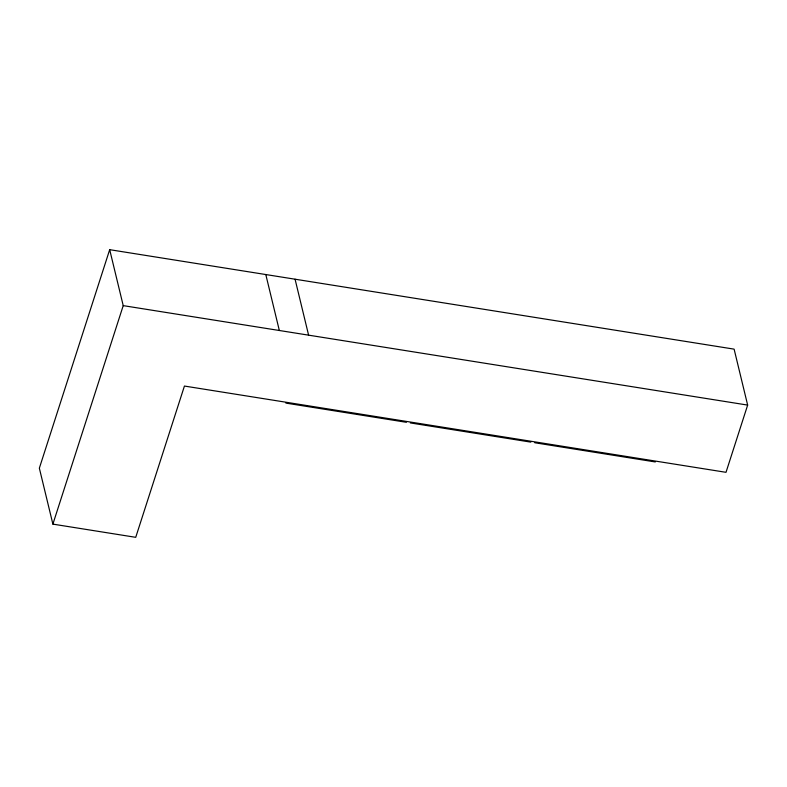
<?xml version="1.0" encoding="UTF-8"?>
<svg xmlns="http://www.w3.org/2000/svg" width="787" height="787" viewBox="0 0 787 787"><rect width="100%" height="100%" fill="white"/><g stroke="black" fill="none" stroke-linecap="round" stroke-linejoin="round"><path stroke-width="1.18" d="M109.688 249.676L39.35 468.176L52.886 524.122L135.728 537.324L184.433 386.053L726.008 472.318L747.65 405.089L734.114 349.143L109.688 249.676L123.225 305.631L52.886 524.122M123.225 305.631L747.65 405.089M285.878 403.101L406.417 422.304M410.322 422.924L530.851 442.127M534.757 442.747L655.296 461.949M295.066 279.208L308.602 335.154M265.799 274.545L279.336 330.491"/></g></svg>
